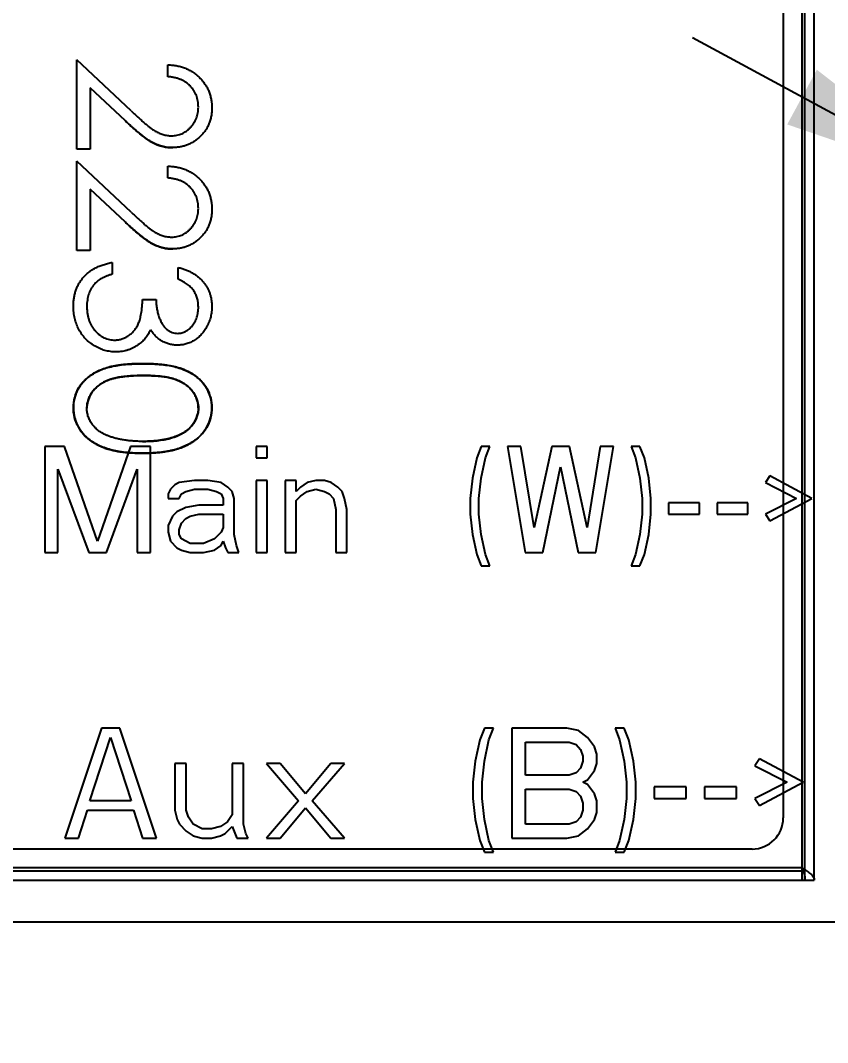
# Model space of a CAD drawing. Header units: millimetres. Extents: x 0 to 594, y 0 to 420.
# Drawn here: x 374.66 to 387.62, y 169.07 to 185.5 of the extents above; entities that cross this region are included whole.
import ezdxf

# ---------------------------------------------------------------- set-up
doc = ezdxf.new("R2010")
doc.units = ezdxf.units.MM
doc.header["$LTSCALE"] = 32.67
doc.layers.get('0').update_dxf_attribs({"linetype": 'CONTINUOUS'})
doc.styles.get("Standard").update_dxf_attribs({"font": 'txt', "width": 0.8})
doc.styles.add('TEXTSTYLE_3', font='symbol_asme.ttf')
doc.dimstyles.new('DIMSTYLE_1', dxfattribs={"dimtxt": 2.5, "dimasz": 3, "dimexe": 1.5, "dimexo": 1.2, "dimtad": 1, "dimdsep": 46, "dimtxsty": 'STANDARD', "dimblk": '_FILLED', "dimblk1": '_FILLED', "dimblk2": '_FILLED', "dimcen": 0.09, "dimazin": 2, "dimtp": 0.01, "dimtm": 0.01, "dimtfac": 1, "dimtofl": 0, "dimtmove": 0, "dimatfit": 3, "dimldrblk": '_FILLED', "dimfxl": 1, "dimtolj": 1, "dimarcsym": 0})
doc.dimstyles.new('DIMSTYLE_2', dxfattribs={"dimtxt": 2.5, "dimasz": 3, "dimexe": 1.5, "dimexo": 1.2, "dimtad": 1, "dimdsep": 46, "dimtxsty": 'STANDARD', "dimblk": '_FILLED', "dimblk1": '_FILLED', "dimblk2": '_FILLED', "dimcen": 0.09, "dimazin": 2, "dimtp": 0.01, "dimtm": 0.01, "dimtfac": 1, "dimtmove": 0, "dimatfit": 2, "dimldrblk": '_FILLED', "dimfxl": 1, "dimtolj": 1, "dimarcsym": 0})

# ---------------------------------------------------------------- blocks, each defined once
blk = doc.blocks.new('_FILLED')
at = {"color": 0, "linetype": 'BYBLOCK'}
blk.add_solid([(0, 0), (-1, 0.1667), (-1, -0.1667)], dxfattribs=at)
blk = doc.blocks.new('*D0')
at = {"color": 2, "linetype": 'CONTINUOUS'}
for p, q in [((252.741, 195.783), (252.741, 154.067)), ((391.391, 180.805), (391.391, 154.067)), ((252.741, 155.567), (322.066, 155.567)), ((391.391, 155.567), (322.066, 155.567))]:
    blk.add_line(p, q, dxfattribs=at)
at = {"color": 2, "linetype": 'CONTINUOUS', "xscale": 3, "yscale": 3, "zscale": 3, "rotation": 180}
blk.add_blockref('_FILLED', (252.741, 155.567), dxfattribs=at)
at = {"color": 2, "linetype": 'CONTINUOUS', "xscale": 3, "yscale": 3, "zscale": 3}
blk.add_blockref('_FILLED', (391.391, 155.567), dxfattribs=at)
at = {"color": 2, "linetype": 'CONTINUOUS', "insert": (320.106, 158.692), "char_height": 2.5, "width": 12, "attachment_point": 2, "line_spacing_factor": 0.9}
blk.add_mtext('138.65', dxfattribs=at)
blk = doc.blocks.new('*D1')
at = {"color": 2, "linetype": 'CONTINUOUS'}
for p, q in [((254.041, 197.083), (406.692, 197.083)), ((405.192, 197.083), (405.192, 189.544)), ((405.192, 182.005), (405.192, 189.544)), ((392.591, 182.005), (406.692, 182.005))]:
    blk.add_line(p, q, dxfattribs=at)
at = {"color": 2, "linetype": 'CONTINUOUS', "xscale": 3, "yscale": 3, "zscale": 3}
for p, rotation in [((405.192, 197.083), 90), ((405.192, 182.005), 270)]:
    blk.add_blockref('_FILLED', p, dxfattribs=dict(at, rotation=rotation))
at = {"color": 2, "linetype": 'CONTINUOUS', "insert": (402.067, 189.544), "char_height": 2.5, "width": 10, "attachment_point": 2, "rotation": 90, "line_spacing_factor": 0.9}
blk.add_mtext('15.08', dxfattribs=at)
blk = doc.blocks.new('*D2')
at = {"color": 2, "linetype": 'CONTINUOUS'}
for p, q in [((391.391, 182.005), (385.454, 185.217)), ((389.852, 182.838), (389.852, 182.838)), ((389.852, 182.838), (391.391, 182.005)), ((392.931, 181.173), (391.391, 182.005)), ((391.391, 182.005), (409.646, 172.132)), ((392.931, 181.173), (392.931, 181.173))]:
    blk.add_line(p, q, dxfattribs=at)
at = {"color": 2, "linetype": 'CONTINUOUS', "xscale": 3, "yscale": 3, "zscale": 3}
for p, rotation in [((389.852, 182.838), 331.593129541), ((392.931, 181.173), 151.593129541)]:
    blk.add_blockref('_FILLED', p, dxfattribs=dict(at, rotation=rotation))
at = {"color": 2, "linetype": 'CONTINUOUS', "insert": (403.261, 179.138), "char_height": 2.5, "width": 13.42308, "attachment_point": 1, "rotation": 331.5927, "line_spacing_factor": 0.9, "style": 'TEXTSTYLE_3'}
blk.add_mtext('⌀\\ftxt;3.5', dxfattribs=at)

msp = doc.modelspace()

# ---------------------------------------------------------------- linework, layer by layer
at = {"color": 9, "linetype": 'CONTINUOUS'}
for p, q in [((387.261, 171.68), (387.261, 192.33)), ((387.211, 192.13), (387.211, 171.88)), ((387.211, 171.88), (366.261, 171.88)), ((366.261, 171.83), (387.211, 171.83))]:
    msp.add_line(p, q, dxfattribs=at)
at = {"color": 7, "linetype": 'CONTINUOUS'}
for p, q in [((387.411, 171.68), (387.411, 192.33)), ((366.061, 171.68), (387.411, 171.68)), ((391.391, 171.005), (365.391, 171.005))]:
    msp.add_line(p, q, dxfattribs=at)
at = {"color": 6, "linetype": 'CONTINUOUS'}
for p, q in [((386.911, 191.33), (386.911, 172.68)), ((376.437, 184.043), (375.561, 184.864)), ((375.561, 183.426), (375.561, 184.864)), ((377.027, 184.593), (377.027, 184.783)), ((376.344, 183.882), (375.778, 184.411)), ((375.778, 184.411), (375.778, 183.426)), ((375.778, 183.426), (375.561, 183.426)), ((376.437, 182.415), (375.561, 183.236)), ((375.561, 181.798), (375.561, 183.236)), ((377.027, 182.965), (377.027, 183.155)), ((376.344, 182.253), (375.778, 182.783)), ((375.778, 182.783), (375.778, 181.798)), ((375.778, 181.798), (375.561, 181.798)), ((376.131, 181.608), (376.131, 181.418)), ((377.19, 181.337), (377.19, 181.527)), ((376.62, 181.011), (376.837, 181.011)), ((386.411, 172.18), (367.061, 172.18)), ((387.211, 171.88), (387.211, 171.68))]:
    msp.add_line(p, q, dxfattribs=at)
at = {"color": 40, "linetype": 'CONTINUOUS'}
for p, q in [((375.365, 178.648), (375.046, 178.648)), ((375.046, 178.648), (375.046, 176.948)), ((375.896, 177.129), (375.365, 178.648)), ((376.427, 178.648), (375.896, 177.129)), ((376.746, 178.648), (376.427, 178.648)), ((376.746, 176.948), (376.746, 178.648)), ((378.623, 178.648), (378.446, 178.648)), ((378.446, 178.648), (378.446, 178.467)), ((378.623, 178.467), (378.623, 178.648)), ((382.059, 178.648), (381.988, 178.467)), ((382.2, 178.648), (382.059, 178.648)), ((382.13, 178.467), (382.2, 178.648)), ((382.696, 178.648), (382.484, 178.648)), ((382.484, 178.648), (382.767, 176.948)), ((382.909, 177.346), (382.696, 178.648)), ((383.192, 178.648), (382.909, 177.346)), ((383.475, 178.648), (383.192, 178.648)), ((383.759, 177.346), (383.475, 178.648)), ((383.971, 178.648), (383.759, 177.346)), ((383.9, 176.948), (384.184, 178.648)), ((384.184, 178.648), (383.971, 178.648)), ((384.609, 178.648), (384.467, 178.648)), ((384.467, 178.648), (384.538, 178.467)), ((384.68, 178.467), (384.609, 178.648)), ((378.446, 178.467), (378.623, 178.467)), ((381.988, 178.467), (381.917, 178.141)), ((382.059, 178.141), (382.13, 178.467)), ((384.538, 178.467), (384.609, 178.141)), ((384.75, 178.141), (384.68, 178.467)), ((375.259, 178.286), (375.755, 176.948)), ((375.259, 176.948), (375.259, 178.286)), ((376.038, 176.948), (376.534, 178.286)), ((376.534, 178.286), (376.534, 176.948)), ((383.05, 176.948), (383.334, 178.322)), ((383.334, 178.322), (383.617, 176.948)), ((377.455, 178.105), (377.207, 178.069)), ((377.667, 178.105), (377.455, 178.105)), ((377.88, 178.069), (377.667, 178.105)), ((378.623, 178.105), (378.446, 178.105)), ((378.446, 178.105), (378.446, 176.948)), ((378.623, 176.948), (378.623, 178.105)), ((379.084, 178.105), (378.907, 178.105)), ((378.907, 178.105), (378.907, 176.948)), ((379.084, 177.924), (379.084, 178.105)), ((379.402, 178.105), (379.261, 178.069)), ((379.544, 178.105), (379.402, 178.105)), ((379.65, 178.069), (379.544, 178.105)), ((381.917, 178.141), (381.882, 177.816)), ((382.023, 177.816), (382.059, 178.141)), ((384.609, 178.141), (384.644, 177.816)), ((384.786, 177.816), (384.75, 178.141)), ((386.698, 178.178), (386.627, 178.069)), ((387.371, 177.816), (386.698, 178.178)), ((377.065, 177.961), (377.03, 177.888)), ((377.136, 178.033), (377.065, 177.961)), ((377.207, 178.069), (377.136, 178.033)), ((377.242, 177.888), (377.313, 177.924)), ((377.313, 177.924), (377.455, 177.961)), ((377.455, 177.961), (377.667, 177.961)), ((377.667, 177.961), (377.809, 177.924)), ((377.809, 177.924), (377.88, 177.888)), ((377.986, 177.997), (377.88, 178.069)), ((378.057, 177.924), (377.986, 177.997)), ((378.092, 177.816), (378.057, 177.924)), ((379.155, 177.997), (379.084, 177.924)), ((379.261, 178.069), (379.155, 177.997)), ((379.155, 177.852), (379.261, 177.924)), ((379.261, 177.924), (379.402, 177.961)), ((379.402, 177.961), (379.544, 177.924)), ((379.544, 177.924), (379.615, 177.888)), ((379.757, 177.997), (379.65, 178.069)), ((379.827, 177.924), (379.757, 177.997)), ((379.863, 177.816), (379.827, 177.924)), ((386.627, 178.069), (387.123, 177.816)), ((377.03, 177.888), (377.03, 177.816)), ((377.03, 177.816), (377.207, 177.816)), ((377.207, 177.816), (377.242, 177.888)), ((377.88, 177.888), (377.915, 177.816)), ((377.915, 177.816), (377.915, 177.707)), ((378.092, 177.237), (378.092, 177.816)), ((379.084, 177.78), (379.155, 177.852)), ((379.084, 176.948), (379.084, 177.78)), ((379.615, 177.888), (379.686, 177.816)), ((379.686, 177.816), (379.721, 177.635)), ((379.898, 177.635), (379.863, 177.816)), ((381.882, 177.816), (381.882, 177.563)), ((382.023, 177.563), (382.023, 177.816)), ((384.644, 177.816), (384.644, 177.563)), ((384.786, 177.563), (384.786, 177.816)), ((385.565, 177.744), (385.069, 177.744)), ((385.069, 177.744), (385.069, 177.563)), ((385.565, 177.563), (385.565, 177.744)), ((386.344, 177.744), (385.848, 177.744)), ((385.848, 177.744), (385.848, 177.563)), ((386.344, 177.563), (386.344, 177.744)), ((387.123, 177.816), (386.627, 177.563)), ((386.698, 177.454), (387.371, 177.816)), ((377.171, 177.599), (377.1, 177.527)), ((377.313, 177.671), (377.171, 177.599)), ((377.525, 177.707), (377.313, 177.671)), ((377.915, 177.707), (377.525, 177.707)), ((379.721, 177.635), (379.721, 176.948)), ((379.898, 176.948), (379.898, 177.635)), ((377.1, 177.527), (377.03, 177.382)), ((377.207, 177.31), (377.242, 177.418)), ((377.242, 177.418), (377.313, 177.49)), ((377.313, 177.49), (377.384, 177.527)), ((377.384, 177.527), (377.525, 177.563)), ((377.525, 177.563), (377.915, 177.563)), ((377.915, 177.563), (377.915, 177.346)), ((381.882, 177.563), (381.917, 177.237)), ((382.059, 177.237), (382.023, 177.563)), ((384.644, 177.563), (384.609, 177.237)), ((384.75, 177.237), (384.786, 177.563)), ((385.069, 177.563), (385.565, 177.563)), ((385.848, 177.563), (386.344, 177.563)), ((386.627, 177.563), (386.698, 177.454)), ((377.03, 177.382), (377.03, 177.273)), ((377.03, 177.273), (377.065, 177.129)), ((377.207, 177.237), (377.207, 177.31)), ((377.88, 177.273), (377.773, 177.165)), ((377.915, 177.346), (377.88, 177.273)), ((377.065, 177.129), (377.171, 177.02)), ((377.242, 177.165), (377.207, 177.237)), ((377.384, 177.093), (377.242, 177.165)), ((377.596, 177.093), (377.384, 177.093)), ((377.773, 177.165), (377.596, 177.093)), ((377.88, 177.056), (377.915, 177.129)), ((377.915, 177.129), (377.95, 177.02)), ((378.127, 177.056), (378.092, 177.237)), ((381.917, 177.237), (381.988, 176.912)), ((382.13, 176.912), (382.059, 177.237)), ((384.609, 177.237), (384.538, 176.912)), ((384.68, 176.912), (384.75, 177.237)), ((375.046, 176.948), (375.259, 176.948)), ((375.755, 176.948), (376.038, 176.948)), ((376.534, 176.948), (376.746, 176.948)), ((377.171, 177.02), (377.242, 176.984)), ((377.242, 176.984), (377.384, 176.948)), ((377.384, 176.948), (377.596, 176.948)), ((377.596, 176.948), (377.773, 176.984)), ((377.773, 176.984), (377.88, 177.056)), ((377.95, 177.02), (377.986, 176.948)), ((377.986, 176.948), (378.163, 176.948)), ((378.163, 176.948), (378.127, 177.056)), ((378.446, 176.948), (378.623, 176.948)), ((378.907, 176.948), (379.084, 176.948)), ((379.721, 176.948), (379.898, 176.948)), ((382.767, 176.948), (383.05, 176.948)), ((383.617, 176.948), (383.9, 176.948)), ((381.988, 176.912), (382.059, 176.731)), ((382.2, 176.731), (382.13, 176.912)), ((384.538, 176.912), (384.467, 176.731)), ((384.609, 176.731), (384.68, 176.912)), ((382.059, 176.731), (382.2, 176.731)), ((384.467, 176.731), (384.609, 176.731)), ((375.957, 174.121), (375.368, 172.353)), ((375.773, 172.955), (376.104, 173.971)), ((376.252, 174.121), (375.957, 174.121)), ((376.104, 173.971), (376.436, 172.955)), ((376.841, 172.353), (376.252, 174.121)), ((382.11, 174.121), (382.036, 173.933)), ((382.257, 174.121), (382.11, 174.121)), ((382.183, 173.933), (382.257, 174.121)), ((383.436, 174.121), (382.552, 174.121)), ((382.552, 174.121), (382.552, 172.353)), ((383.62, 174.083), (383.436, 174.121)), ((383.767, 173.971), (383.62, 174.083)), ((383.878, 173.82), (383.767, 173.971)), ((384.357, 174.121), (384.21, 174.121)), ((384.21, 174.121), (384.283, 173.933)), ((384.431, 173.933), (384.357, 174.121)), ((382.036, 173.933), (381.962, 173.594)), ((382.11, 173.594), (382.183, 173.933)), ((382.773, 173.895), (383.473, 173.895)), ((382.773, 173.369), (382.773, 173.895)), ((383.473, 173.895), (383.583, 173.858)), ((383.583, 173.858), (383.657, 173.782)), ((383.915, 173.707), (383.878, 173.82)), ((384.283, 173.933), (384.357, 173.594)), ((384.504, 173.594), (384.431, 173.933)), ((383.657, 173.782), (383.694, 173.67)), ((383.694, 173.67), (383.694, 173.594)), ((383.915, 173.557), (383.915, 173.707)), ((377.32, 173.557), (377.136, 173.557)), ((377.136, 173.557), (377.136, 172.804)), ((377.32, 172.804), (377.32, 173.557)), ((378.241, 173.557), (378.057, 173.557)), ((378.057, 173.557), (378.057, 172.729)), ((378.241, 172.578), (378.241, 173.557)), ((378.831, 173.557), (378.61, 173.557)), ((378.61, 173.557), (379.125, 172.955)), ((379.236, 173.068), (378.831, 173.557)), ((379.641, 173.557), (379.236, 173.068)), ((379.346, 172.955), (379.862, 173.557)), ((379.862, 173.557), (379.641, 173.557)), ((381.962, 173.594), (381.925, 173.256)), ((382.073, 173.256), (382.11, 173.594)), ((383.657, 173.481), (383.583, 173.406)), ((383.694, 173.594), (383.657, 173.481)), ((383.878, 173.444), (383.915, 173.557)), ((384.357, 173.594), (384.394, 173.256)), ((384.541, 173.256), (384.504, 173.594)), ((386.531, 173.632), (386.457, 173.519)), ((386.457, 173.519), (386.973, 173.256)), ((387.231, 173.256), (386.531, 173.632)), ((383.473, 173.369), (382.773, 173.369)), ((383.583, 173.406), (383.473, 173.369)), ((383.767, 173.293), (383.878, 173.444)), ((381.925, 173.256), (381.925, 172.992)), ((382.073, 172.992), (382.073, 173.256)), ((382.773, 173.143), (383.473, 173.143)), ((382.773, 172.578), (382.773, 173.143)), ((383.473, 173.143), (383.583, 173.105)), ((383.694, 173.256), (383.767, 173.293)), ((383.767, 173.218), (383.694, 173.256)), ((383.878, 173.068), (383.767, 173.218)), ((384.394, 173.256), (384.394, 172.992)), ((384.541, 172.992), (384.541, 173.256)), ((385.352, 173.18), (384.836, 173.18)), ((384.836, 173.18), (384.836, 172.992)), ((385.352, 172.992), (385.352, 173.18)), ((386.162, 173.18), (385.646, 173.18)), ((385.646, 173.18), (385.646, 172.992)), ((386.162, 172.992), (386.162, 173.18)), ((386.973, 173.256), (386.457, 172.992)), ((386.531, 172.879), (387.231, 173.256)), ((381.925, 172.992), (381.962, 172.654)), ((382.11, 172.654), (382.073, 172.992)), ((383.583, 173.105), (383.657, 173.03)), ((383.657, 173.03), (383.694, 172.917)), ((383.915, 172.955), (383.878, 173.068)), ((384.394, 172.992), (384.357, 172.654)), ((384.504, 172.654), (384.541, 172.992)), ((384.836, 172.992), (385.352, 172.992)), ((385.646, 172.992), (386.162, 172.992)), ((386.457, 172.992), (386.531, 172.879)), ((376.436, 172.955), (375.773, 172.955)), ((379.125, 172.955), (378.61, 172.353)), ((378.831, 172.353), (379.236, 172.842)), ((379.236, 172.842), (379.641, 172.353)), ((379.862, 172.353), (379.346, 172.955)), ((383.694, 172.917), (383.694, 172.804)), ((383.915, 172.767), (383.915, 172.955)), ((375.589, 172.353), (375.736, 172.804)), ((375.736, 172.804), (376.473, 172.804)), ((376.473, 172.804), (376.62, 172.353)), ((377.136, 172.804), (377.173, 172.654)), ((377.173, 172.654), (377.21, 172.578)), ((377.357, 172.691), (377.32, 172.804)), ((377.431, 172.578), (377.357, 172.691)), ((378.057, 172.729), (377.983, 172.616)), ((381.962, 172.654), (382.036, 172.315)), ((382.183, 172.315), (382.11, 172.654)), ((383.657, 172.691), (383.583, 172.616)), ((383.694, 172.804), (383.657, 172.691)), ((383.767, 172.503), (383.878, 172.654)), ((383.878, 172.654), (383.915, 172.767)), ((384.357, 172.654), (384.283, 172.315)), ((384.431, 172.315), (384.504, 172.654)), ((377.21, 172.578), (377.32, 172.466)), ((377.578, 172.503), (377.431, 172.578)), ((377.725, 172.503), (377.578, 172.503)), ((377.873, 172.541), (377.725, 172.503)), ((377.983, 172.616), (377.873, 172.541)), ((377.946, 172.428), (378.057, 172.541)), ((378.057, 172.541), (378.131, 172.353)), ((378.278, 172.428), (378.241, 172.578)), ((383.473, 172.578), (382.773, 172.578)), ((383.583, 172.616), (383.473, 172.578)), ((383.62, 172.39), (383.767, 172.503)), ((375.368, 172.353), (375.589, 172.353)), ((376.62, 172.353), (376.841, 172.353)), ((377.32, 172.466), (377.431, 172.39)), ((377.431, 172.39), (377.578, 172.353)), ((377.578, 172.353), (377.725, 172.353)), ((377.725, 172.353), (377.873, 172.39)), ((377.873, 172.39), (377.946, 172.428)), ((378.131, 172.353), (378.315, 172.353)), ((378.315, 172.353), (378.278, 172.428)), ((378.61, 172.353), (378.831, 172.353)), ((379.641, 172.353), (379.862, 172.353)), ((382.552, 172.353), (383.436, 172.353)), ((383.436, 172.353), (383.62, 172.39)), ((382.036, 172.315), (382.11, 172.127)), ((382.257, 172.127), (382.183, 172.315)), ((384.283, 172.315), (384.21, 172.127)), ((384.357, 172.127), (384.431, 172.315)), ((382.11, 172.127), (382.257, 172.127)), ((384.21, 172.127), (384.357, 172.127))]:
    msp.add_line(p, q, dxfattribs=at)
at = {"color": 6, "linetype": 'CONTINUOUS'}
msp.add_arc((386.411, 172.68), 0.5, 270, 0, dxfattribs=at)
for points, knots in [([(377.027, 184.783), (377.052, 184.782), (377.101, 184.779), (377.174, 184.768), (377.243, 184.752), (377.308, 184.729), (377.37, 184.7), (377.429, 184.666), (377.484, 184.625), (377.534, 184.579), (377.581, 184.529), (377.621, 184.475), (377.656, 184.418), (377.684, 184.359), (377.705, 184.296), (377.721, 184.231), (377.731, 184.163), (377.732, 184.116), (377.732, 184.093)], [0, 0, 0, 0, 0.068791, 0.135103, 0.198979, 0.261904, 0.323495, 0.385195, 0.446969, 0.509765, 0.572251, 0.633405, 0.693251, 0.752583, 0.812579, 0.873275, 0.93555, 1, 1, 1, 1]), ([(377.515, 184.102), (377.515, 184.119), (377.514, 184.151), (377.508, 184.199), (377.498, 184.245), (377.484, 184.288), (377.466, 184.33), (377.444, 184.369), (377.417, 184.406), (377.387, 184.44), (377.354, 184.472), (377.317, 184.501), (377.276, 184.525), (377.233, 184.546), (377.186, 184.564), (377.136, 184.577), (377.082, 184.588), (377.046, 184.591), (377.027, 184.593)], [0, 0, 0, 0, 0.064439, 0.126547, 0.186887, 0.245878, 0.304041, 0.362191, 0.420976, 0.48066, 0.5406, 0.600689, 0.661936, 0.724443, 0.789038, 0.856314, 0.926352, 1, 1, 1, 1]), ([(376.437, 184.043), (376.458, 184.023), (376.498, 183.985), (376.557, 183.931), (376.611, 183.882), (376.661, 183.838), (376.707, 183.801), (376.749, 183.768), (376.787, 183.741), (376.831, 183.712), (376.884, 183.685), (376.95, 183.66), (377.017, 183.646), (377.063, 183.644), (377.086, 183.643)], [0, 0, 0, 0, 0.110803, 0.212829, 0.306101, 0.390647, 0.466924, 0.534481, 0.593587, 0.644557, 0.7362, 0.825024, 0.911986, 1, 1, 1, 1]), ([(377.086, 183.643), (377.101, 183.644), (377.129, 183.644), (377.171, 183.651), (377.211, 183.661), (377.25, 183.676), (377.287, 183.695), (377.323, 183.718), (377.357, 183.745), (377.389, 183.776), (377.418, 183.81), (377.444, 183.846), (377.466, 183.884), (377.484, 183.924), (377.498, 183.966), (377.508, 184.01), (377.514, 184.055), (377.515, 184.087), (377.515, 184.102)], [0, 0, 0, 0, 0.061965, 0.122122, 0.180988, 0.239933, 0.299906, 0.359989, 0.421776, 0.486576, 0.551535, 0.615018, 0.677259, 0.73973, 0.80305, 0.866495, 0.931973, 1, 1, 1, 1]), ([(377.732, 184.093), (377.732, 184.069), (377.731, 184.024), (377.722, 183.957), (377.707, 183.894), (377.687, 183.834), (377.66, 183.778), (377.627, 183.725), (377.59, 183.675), (377.545, 183.63), (377.498, 183.588), (377.448, 183.552), (377.396, 183.522), (377.341, 183.496), (377.285, 183.477), (377.226, 183.463), (377.165, 183.455), (377.124, 183.454), (377.103, 183.453)], [0, 0, 0, 0, 0.069475, 0.136517, 0.200789, 0.26383, 0.325735, 0.387291, 0.449509, 0.512968, 0.576275, 0.63758, 0.697903, 0.757172, 0.816599, 0.876653, 0.93729, 1, 1, 1, 1]), ([(377.027, 183.155), (377.052, 183.154), (377.101, 183.151), (377.174, 183.14), (377.243, 183.123), (377.308, 183.1), (377.37, 183.072), (377.429, 183.037), (377.484, 182.997), (377.534, 182.951), (377.581, 182.901), (377.621, 182.847), (377.656, 182.79), (377.684, 182.731), (377.705, 182.668), (377.721, 182.603), (377.731, 182.535), (377.732, 182.488), (377.732, 182.464)], [0, 0, 0, 0, 0.068791, 0.135103, 0.198979, 0.261904, 0.323495, 0.385195, 0.446969, 0.509765, 0.572251, 0.633405, 0.693251, 0.752583, 0.812579, 0.873275, 0.93555, 1, 1, 1, 1]), ([(377.515, 182.474), (377.515, 182.491), (377.514, 182.523), (377.508, 182.571), (377.498, 182.617), (377.484, 182.66), (377.466, 182.701), (377.444, 182.741), (377.417, 182.778), (377.387, 182.812), (377.354, 182.844), (377.317, 182.872), (377.276, 182.897), (377.233, 182.918), (377.186, 182.936), (377.136, 182.949), (377.082, 182.959), (377.046, 182.963), (377.027, 182.965)], [0, 0, 0, 0, 0.064439, 0.126547, 0.186887, 0.245878, 0.304041, 0.362191, 0.420976, 0.48066, 0.5406, 0.600689, 0.661936, 0.724443, 0.789038, 0.856314, 0.926352, 1, 1, 1, 1]), ([(376.437, 182.415), (376.458, 182.395), (376.498, 182.357), (376.557, 182.303), (376.611, 182.254), (376.661, 182.21), (376.707, 182.173), (376.749, 182.14), (376.787, 182.113), (376.831, 182.084), (376.884, 182.056), (376.95, 182.032), (377.017, 182.018), (377.063, 182.016), (377.086, 182.015)], [0, 0, 0, 0, 0.110803, 0.212829, 0.306101, 0.390647, 0.466924, 0.534481, 0.593587, 0.644557, 0.7362, 0.825024, 0.911986, 1, 1, 1, 1]), ([(377.086, 182.015), (377.101, 182.015), (377.129, 182.016), (377.171, 182.023), (377.211, 182.033), (377.25, 182.047), (377.287, 182.067), (377.323, 182.09), (377.357, 182.117), (377.389, 182.148), (377.418, 182.182), (377.444, 182.218), (377.466, 182.256), (377.484, 182.296), (377.498, 182.338), (377.508, 182.382), (377.514, 182.427), (377.515, 182.458), (377.515, 182.474)], [0, 0, 0, 0, 0.061965, 0.122122, 0.180988, 0.239933, 0.299906, 0.359989, 0.421776, 0.486576, 0.551535, 0.615018, 0.677259, 0.73973, 0.80305, 0.866495, 0.931973, 1, 1, 1, 1]), ([(377.732, 182.464), (377.732, 182.441), (377.731, 182.396), (377.722, 182.329), (377.707, 182.266), (377.687, 182.206), (377.66, 182.149), (377.627, 182.097), (377.59, 182.046), (377.545, 182.001), (377.498, 181.96), (377.448, 181.924), (377.396, 181.894), (377.341, 181.868), (377.285, 181.849), (377.226, 181.835), (377.165, 181.827), (377.124, 181.826), (377.103, 181.825)], [0, 0, 0, 0, 0.069475, 0.136517, 0.200789, 0.26383, 0.325735, 0.387291, 0.449509, 0.512968, 0.576275, 0.63758, 0.697903, 0.757172, 0.816599, 0.876653, 0.93729, 1, 1, 1, 1]), ([(375.507, 180.902), (375.508, 180.925), (375.509, 180.969), (375.516, 181.035), (375.529, 181.097), (375.546, 181.157), (375.568, 181.213), (375.595, 181.267), (375.628, 181.318), (375.665, 181.366), (375.707, 181.411), (375.754, 181.451), (375.805, 181.488), (375.862, 181.52), (375.922, 181.549), (375.988, 181.572), (376.058, 181.593), (376.106, 181.603), (376.131, 181.608)], [0, 0, 0, 0, 0.065541, 0.128963, 0.190377, 0.250092, 0.308548, 0.366398, 0.424542, 0.48317, 0.542243, 0.601739, 0.662506, 0.724856, 0.789128, 0.856346, 0.926295, 1, 1, 1, 1]), ([(377.19, 181.527), (377.211, 181.521), (377.253, 181.511), (377.312, 181.49), (377.368, 181.467), (377.42, 181.44), (377.469, 181.41), (377.514, 181.376), (377.555, 181.339), (377.592, 181.298), (377.625, 181.255), (377.654, 181.209), (377.678, 181.162), (377.698, 181.112), (377.713, 181.061), (377.724, 181.008), (377.731, 180.953), (377.732, 180.915), (377.732, 180.896)], [0, 0, 0, 0, 0.072625, 0.141977, 0.208985, 0.273957, 0.336889, 0.398745, 0.460116, 0.520825, 0.580994, 0.640152, 0.698622, 0.757271, 0.816427, 0.876254, 0.937165, 1, 1, 1, 1]), ([(376.131, 181.418), (376.115, 181.413), (376.083, 181.403), (376.038, 181.387), (375.996, 181.368), (375.957, 181.348), (375.922, 181.327), (375.891, 181.304), (375.863, 181.279), (375.847, 181.261), (375.839, 181.252)], [0, 0, 0, 0, 0.14977, 0.291316, 0.425966, 0.55216, 0.671527, 0.786122, 0.895325, 1, 1, 1, 1]), ([(375.839, 181.252), (375.83, 181.24), (375.811, 181.217), (375.788, 181.178), (375.768, 181.138), (375.752, 181.094), (375.739, 181.049), (375.731, 181.001), (375.725, 180.95), (375.724, 180.916), (375.724, 180.899)], [0, 0, 0, 0, 0.118271, 0.236178, 0.355663, 0.475904, 0.600127, 0.728608, 0.861313, 1, 1, 1, 1]), ([(377.515, 180.894), (377.514, 180.918), (377.513, 180.965), (377.498, 181.033), (377.475, 181.096), (377.448, 181.144), (377.421, 181.18), (377.397, 181.205), (377.371, 181.23), (377.34, 181.253), (377.308, 181.276), (377.271, 181.297), (377.232, 181.318), (377.204, 181.33), (377.19, 181.337)], [0, 0, 0, 0, 0.122712, 0.239685, 0.351816, 0.463766, 0.520818, 0.579448, 0.640604, 0.705298, 0.773634, 0.844669, 0.920057, 1, 1, 1, 1]), ([(376.19, 180.17), (376.161, 180.171), (376.101, 180.173), (376.014, 180.192), (375.929, 180.222), (375.847, 180.265), (375.77, 180.317), (375.702, 180.379), (375.643, 180.45), (375.594, 180.529), (375.555, 180.614), (375.528, 180.706), (375.51, 180.802), (375.508, 180.868), (375.507, 180.902)], [0, 0, 0, 0, 0.079648, 0.158922, 0.239619, 0.322609, 0.406035, 0.487602, 0.569685, 0.653036, 0.737436, 0.822478, 0.909748, 1, 1, 1, 1]), ([(375.724, 180.899), (375.725, 180.879), (375.725, 180.84), (375.732, 180.784), (375.742, 180.73), (375.757, 180.679), (375.775, 180.632), (375.799, 180.587), (375.826, 180.546), (375.857, 180.507), (375.891, 180.473), (375.927, 180.443), (375.964, 180.417), (376.003, 180.396), (376.043, 180.38), (376.085, 180.368), (376.128, 180.361), (376.157, 180.36), (376.172, 180.36)], [0, 0, 0, 0, 0.076072, 0.148752, 0.218403, 0.28576, 0.350598, 0.414964, 0.478069, 0.541761, 0.60435, 0.664075, 0.721464, 0.777587, 0.832644, 0.887844, 0.94346, 1, 1, 1, 1]), ([(376.172, 180.36), (376.192, 180.361), (376.231, 180.362), (376.289, 180.377), (376.345, 180.4), (376.397, 180.432), (376.446, 180.472), (376.49, 180.518), (376.526, 180.571), (376.551, 180.62), (376.568, 180.664), (376.579, 180.701), (376.588, 180.742), (376.597, 180.788), (376.605, 180.838), (376.611, 180.892), (376.616, 180.95), (376.619, 180.99), (376.62, 181.011)], [0, 0, 0, 0, 0.066909, 0.133485, 0.201035, 0.271234, 0.34288, 0.413836, 0.485977, 0.56023, 0.599884, 0.644055, 0.691892, 0.744688, 0.801492, 0.862858, 0.929328, 1, 1, 1, 1]), ([(376.837, 181.011), (376.837, 180.985), (376.838, 180.933), (376.849, 180.859), (376.863, 180.787), (376.885, 180.72), (376.911, 180.659), (376.942, 180.606), (376.975, 180.562), (377.012, 180.527), (377.053, 180.501), (377.094, 180.482), (377.138, 180.47), (377.168, 180.469), (377.183, 180.468)], [0, 0, 0, 0, 0.110166, 0.215787, 0.318027, 0.417574, 0.51165, 0.596162, 0.672935, 0.74367, 0.810677, 0.874059, 0.936696, 1, 1, 1, 1]), ([(377.732, 180.896), (377.731, 180.869), (377.73, 180.814), (377.715, 180.734), (377.691, 180.656), (377.658, 180.583), (377.617, 180.514), (377.569, 180.453), (377.514, 180.401), (377.453, 180.357), (377.388, 180.322), (377.321, 180.297), (377.252, 180.281), (377.206, 180.279), (377.182, 180.278)], [0, 0, 0, 0, 0.090254, 0.17854, 0.266093, 0.354631, 0.441886, 0.525747, 0.608114, 0.690197, 0.770821, 0.848326, 0.924012, 1, 1, 1, 1]), ([(377.183, 180.468), (377.194, 180.468), (377.216, 180.469), (377.248, 180.475), (377.28, 180.485), (377.31, 180.498), (377.338, 180.515), (377.366, 180.536), (377.392, 180.561), (377.417, 180.589), (377.44, 180.62), (377.46, 180.653), (377.477, 180.688), (377.491, 180.726), (377.502, 180.765), (377.509, 180.806), (377.514, 180.849), (377.515, 180.879), (377.515, 180.894)], [0, 0, 0, 0, 0.055275, 0.109966, 0.163247, 0.218076, 0.273301, 0.330909, 0.390995, 0.454176, 0.518862, 0.583311, 0.648517, 0.715031, 0.782502, 0.852323, 0.924928, 1, 1, 1, 1]), ([(376.747, 180.525), (376.736, 180.503), (376.714, 180.458), (376.672, 180.398), (376.623, 180.342), (376.585, 180.312), (376.566, 180.296)], [0, 0, 0, 0, 0.25388, 0.503009, 0.750291, 1, 1, 1, 1]), ([(377.182, 180.278), (377.16, 180.279), (377.116, 180.28), (377.052, 180.292), (376.992, 180.312), (376.935, 180.339), (376.882, 180.374), (376.833, 180.417), (376.787, 180.467), (376.76, 180.506), (376.747, 180.525)], [0, 0, 0, 0, 0.128068, 0.250608, 0.37063, 0.490072, 0.610375, 0.734313, 0.863217, 1, 1, 1, 1]), ([(376.566, 180.296), (376.552, 180.286), (376.525, 180.266), (376.48, 180.241), (376.435, 180.218), (376.389, 180.2), (376.341, 180.187), (376.292, 180.177), (376.241, 180.171), (376.207, 180.17), (376.19, 180.17)], [0, 0, 0, 0, 0.128136, 0.254173, 0.378112, 0.501712, 0.623986, 0.747096, 0.872875, 1, 1, 1, 1]), ([(376.088, 178.812), (376.073, 178.817), (376.044, 178.828), (376.003, 178.847), (375.964, 178.867), (375.928, 178.89), (375.896, 178.915), (375.866, 178.941), (375.839, 178.969), (375.807, 179.009), (375.774, 179.061), (375.746, 179.127), (375.727, 179.195), (375.725, 179.242), (375.724, 179.266)], [0, 0, 0, 0, 0.075949, 0.148549, 0.218996, 0.286119, 0.351826, 0.416074, 0.478265, 0.540325, 0.660405, 0.774606, 0.887187, 1, 1, 1, 1]), ([(376.62, 178.731), (376.594, 178.732), (376.544, 178.732), (376.47, 178.736), (376.4, 178.742), (376.332, 178.751), (376.267, 178.762), (376.204, 178.776), (376.145, 178.792), (376.106, 178.805), (376.088, 178.812)], [0, 0, 0, 0, 0.141157, 0.277773, 0.409244, 0.535676, 0.657497, 0.775458, 0.889412, 1, 1, 1, 1]), ([(387.211, 171.88), (387.237, 171.864), (387.285, 171.834), (387.349, 171.786), (387.397, 171.737), (387.411, 171.698), (387.411, 171.68)], [0, 0, 0, 0, 0.307808, 0.590577, 0.820537, 1, 1, 1, 1]), ([(387.211, 171.88), (387.22, 171.858), (387.237, 171.815), (387.256, 171.748), (387.261, 171.703), (387.261, 171.68)], [0, 0, 0, 0, 0.343128, 0.67718, 1, 1, 1, 1])]:
    msp.add_open_spline(points, degree=3, knots=knots, dxfattribs=at)
at = {"color": 2, "linetype": 'CONTINUOUS'}
for points, knots in [([(376.344, 183.882), (376.353, 183.873), (376.371, 183.856), (376.398, 183.831), (376.417, 183.814), (376.426, 183.805)], [0, 0, 0, 0, 0.335425, 0.668841, 1, 1, 1, 1]), ([(376.344, 183.882), (376.365, 183.861), (376.407, 183.822), (376.469, 183.766), (376.527, 183.716), (376.582, 183.671), (376.633, 183.631), (376.681, 183.596), (376.725, 183.566), (376.779, 183.533), (376.846, 183.501), (376.929, 183.474), (377.015, 183.456), (377.074, 183.454), (377.103, 183.453)], [0, 0, 0, 0, 0.09953, 0.192079, 0.277712, 0.357454, 0.429648, 0.495771, 0.555538, 0.608657, 0.707578, 0.804328, 0.901298, 1, 1, 1, 1]), ([(376.426, 183.805), (376.417, 183.814), (376.398, 183.831), (376.371, 183.856), (376.353, 183.873), (376.344, 183.882)], [0, 0, 0, 0, 0.331156, 0.664572, 1, 1, 1, 1]), ([(376.426, 183.805), (376.484, 183.752), (376.594, 183.659), (376.763, 183.533), (376.934, 183.468), (377.052, 183.45), (377.103, 183.453)], [0, 0, 0, 0, 0.302392, 0.553228, 0.802226, 1, 1, 1, 1]), ([(377.103, 183.453), (377.047, 183.451), (376.925, 183.468), (376.753, 183.541), (376.588, 183.663), (376.481, 183.754), (376.426, 183.805)], [0, 0, 0, 0, 0.216895, 0.46234, 0.709611, 1, 1, 1, 1]), ([(376.344, 182.253), (376.353, 182.245), (376.371, 182.228), (376.398, 182.202), (376.417, 182.186), (376.426, 182.177)], [0, 0, 0, 0, 0.335425, 0.668841, 1, 1, 1, 1]), ([(376.344, 182.253), (376.365, 182.233), (376.407, 182.194), (376.469, 182.138), (376.527, 182.088), (376.582, 182.043), (376.633, 182.003), (376.681, 181.968), (376.725, 181.938), (376.779, 181.905), (376.846, 181.873), (376.929, 181.845), (377.015, 181.828), (377.074, 181.826), (377.103, 181.825)], [0, 0, 0, 0, 0.09953, 0.192079, 0.277712, 0.357454, 0.429648, 0.495771, 0.555538, 0.608657, 0.707578, 0.804328, 0.901298, 1, 1, 1, 1]), ([(376.426, 182.177), (376.417, 182.186), (376.398, 182.202), (376.371, 182.228), (376.353, 182.245), (376.344, 182.253)], [0, 0, 0, 0, 0.331156, 0.664572, 1, 1, 1, 1]), ([(376.426, 182.177), (376.484, 182.124), (376.594, 182.031), (376.763, 181.905), (376.934, 181.84), (377.052, 181.822), (377.103, 181.825)], [0, 0, 0, 0, 0.302392, 0.553228, 0.802226, 1, 1, 1, 1]), ([(377.103, 181.825), (377.047, 181.823), (376.925, 181.84), (376.753, 181.913), (376.588, 182.035), (376.481, 182.126), (376.426, 182.177)], [0, 0, 0, 0, 0.216895, 0.46234, 0.709611, 1, 1, 1, 1]), ([(376.46, 179.976), (376.372, 179.972), (376.214, 179.958), (375.993, 179.904), (375.813, 179.82), (375.672, 179.706), (375.575, 179.571), (375.519, 179.425), (375.506, 179.322), (375.507, 179.272)], [0, 0, 0, 0, 0.200143, 0.360223, 0.513307, 0.647387, 0.767462, 0.886742, 1, 1, 1, 1]), ([(376.619, 179.98), (376.585, 179.98), (376.52, 179.979), (376.424, 179.975), (376.335, 179.968), (376.251, 179.958), (376.173, 179.945), (376.1, 179.93), (376.033, 179.911), (375.972, 179.89), (375.916, 179.866), (375.863, 179.84), (375.814, 179.812), (375.769, 179.781), (375.727, 179.748), (375.689, 179.713), (375.654, 179.676), (375.623, 179.637), (375.596, 179.595), (375.572, 179.553), (375.552, 179.509), (375.536, 179.464), (375.523, 179.418), (375.514, 179.37), (375.508, 179.322), (375.507, 179.289), (375.507, 179.272)], [0, 0, 0, 0, 0.068113, 0.132564, 0.193427, 0.250218, 0.303569, 0.353576, 0.400235, 0.443586, 0.484619, 0.524292, 0.56238, 0.599049, 0.63494, 0.669782, 0.704009, 0.737842, 0.771098, 0.803896, 0.836415, 0.868639, 0.900715, 0.933378, 0.966213, 1, 1, 1, 1]), ([(375.507, 179.272), (375.507, 179.328), (375.522, 179.441), (375.588, 179.597), (375.699, 179.733), (375.85, 179.841), (376.038, 179.919), (376.263, 179.964), (376.424, 179.975), (376.513, 179.978)], [0, 0, 0, 0, 0.122206, 0.246112, 0.365062, 0.499726, 0.648523, 0.805358, 1, 1, 1, 1]), ([(376.619, 179.98), (376.601, 179.98), (376.565, 179.979), (376.512, 179.978), (376.477, 179.977), (376.46, 179.976)], [0, 0, 0, 0, 0.338276, 0.671799, 1, 1, 1, 1]), ([(376.513, 179.978), (376.525, 179.979), (376.548, 179.979), (376.583, 179.979), (376.607, 179.98), (376.619, 179.98)], [0, 0, 0, 0, 0.330383, 0.663855, 1, 1, 1, 1]), ([(376.712, 179.979), (376.701, 179.979), (376.681, 179.979), (376.65, 179.98), (376.629, 179.98), (376.619, 179.98)], [0, 0, 0, 0, 0.330987, 0.664429, 1, 1, 1, 1]), ([(377.732, 179.272), (377.732, 179.289), (377.731, 179.322), (377.726, 179.37), (377.716, 179.418), (377.703, 179.464), (377.687, 179.51), (377.666, 179.554), (377.642, 179.596), (377.614, 179.638), (377.583, 179.678), (377.549, 179.716), (377.51, 179.75), (377.468, 179.783), (377.423, 179.813), (377.375, 179.842), (377.322, 179.868), (377.266, 179.891), (377.206, 179.912), (377.139, 179.93), (377.067, 179.946), (376.989, 179.958), (376.905, 179.968), (376.815, 179.975), (376.719, 179.979), (376.653, 179.98), (376.619, 179.98)], [0, 0, 0, 0, 0.033742, 0.066533, 0.099153, 0.13154, 0.164087, 0.196563, 0.229707, 0.263315, 0.297504, 0.331686, 0.366482, 0.4021, 0.438958, 0.476748, 0.515985, 0.556589, 0.599519, 0.645765, 0.695487, 0.748721, 0.805687, 0.866754, 0.931405, 1, 1, 1, 1]), ([(376.619, 179.98), (376.629, 179.98), (376.65, 179.98), (376.681, 179.979), (376.701, 179.979), (376.712, 179.979)], [0, 0, 0, 0, 0.335567, 0.669009, 1, 1, 1, 1]), ([(377.732, 179.272), (377.732, 179.329), (377.717, 179.445), (377.647, 179.603), (377.533, 179.74), (377.378, 179.848), (377.188, 179.924), (376.961, 179.966), (376.8, 179.976), (376.712, 179.979)], [0, 0, 0, 0, 0.123583, 0.248669, 0.368335, 0.504279, 0.652033, 0.808039, 1, 1, 1, 1]), ([(376.712, 179.979), (376.805, 179.976), (376.972, 179.966), (377.207, 179.919), (377.4, 179.836), (377.552, 179.721), (377.658, 179.583), (377.719, 179.431), (377.733, 179.324), (377.732, 179.272)], [0, 0, 0, 0, 0.200909, 0.361903, 0.515949, 0.650102, 0.769302, 0.88811, 1, 1, 1, 1]), ([(376.533, 179.789), (376.461, 179.787), (376.332, 179.78), (376.148, 179.748), (375.993, 179.69), (375.87, 179.603), (375.784, 179.495), (375.735, 179.381), (375.723, 179.302), (375.724, 179.266)], [0, 0, 0, 0, 0.199065, 0.362377, 0.519439, 0.656707, 0.779812, 0.898283, 1, 1, 1, 1]), ([(375.724, 179.266), (375.725, 179.289), (375.728, 179.336), (375.746, 179.404), (375.775, 179.471), (375.809, 179.524), (375.841, 179.565), (375.868, 179.594), (375.899, 179.62), (375.931, 179.645), (375.967, 179.668), (376.005, 179.689), (376.046, 179.708), (376.09, 179.726), (376.138, 179.741), (376.191, 179.754), (376.25, 179.765), (376.313, 179.774), (376.382, 179.781), (376.457, 179.786), (376.537, 179.79), (376.591, 179.79), (376.62, 179.79)], [0, 0, 0, 0, 0.060034, 0.120278, 0.182348, 0.247919, 0.281641, 0.315701, 0.350322, 0.385703, 0.421819, 0.459196, 0.497866, 0.538301, 0.58121, 0.628183, 0.679403, 0.734699, 0.794074, 0.858416, 0.927049, 1, 1, 1, 1]), ([(376.62, 179.79), (376.61, 179.79), (376.59, 179.79), (376.561, 179.789), (376.542, 179.789), (376.533, 179.789)], [0, 0, 0, 0, 0.336035, 0.669506, 1, 1, 1, 1]), ([(377.515, 179.266), (377.514, 179.289), (377.512, 179.336), (377.494, 179.405), (377.464, 179.472), (377.431, 179.524), (377.399, 179.565), (377.372, 179.593), (377.342, 179.62), (377.309, 179.645), (377.273, 179.668), (377.235, 179.689), (377.194, 179.708), (377.15, 179.725), (377.102, 179.741), (377.049, 179.754), (376.991, 179.765), (376.927, 179.774), (376.858, 179.781), (376.783, 179.786), (376.703, 179.79), (376.648, 179.79), (376.62, 179.79)], [0, 0, 0, 0, 0.060387, 0.120883, 0.182755, 0.247811, 0.281299, 0.315088, 0.349702, 0.384857, 0.420966, 0.458511, 0.497175, 0.537602, 0.580503, 0.627468, 0.678388, 0.733983, 0.793747, 0.857714, 0.926698, 1, 1, 1, 1]), ([(376.62, 179.79), (376.629, 179.79), (376.649, 179.79), (376.678, 179.789), (376.697, 179.789), (376.707, 179.789)], [0, 0, 0, 0, 0.336044, 0.669516, 1, 1, 1, 1]), ([(376.707, 179.789), (376.779, 179.787), (376.909, 179.78), (377.094, 179.748), (377.249, 179.689), (377.372, 179.601), (377.457, 179.493), (377.505, 179.38), (377.517, 179.301), (377.515, 179.266)], [0, 0, 0, 0, 0.200206, 0.36447, 0.52211, 0.659461, 0.782577, 0.900944, 1, 1, 1, 1]), ([(376.526, 178.543), (376.432, 178.546), (376.263, 178.558), (376.028, 178.614), (375.837, 178.7), (375.686, 178.818), (375.581, 178.959), (375.52, 179.112), (375.506, 179.22), (375.507, 179.272)], [0, 0, 0, 0, 0.201525, 0.362042, 0.515627, 0.64972, 0.769279, 0.888324, 1, 1, 1, 1]), ([(375.507, 179.272), (375.507, 179.217), (375.522, 179.103), (375.588, 178.946), (375.698, 178.806), (375.851, 178.693), (376.041, 178.609), (376.271, 178.558), (376.435, 178.546), (376.526, 178.543)], [0, 0, 0, 0, 0.119222, 0.242758, 0.361974, 0.497513, 0.647257, 0.804671, 1, 1, 1, 1]), ([(375.507, 179.272), (375.507, 179.255), (375.508, 179.222), (375.514, 179.172), (375.523, 179.124), (375.537, 179.076), (375.554, 179.03), (375.574, 178.985), (375.599, 178.942), (375.627, 178.899), (375.659, 178.858), (375.694, 178.82), (375.733, 178.783), (375.776, 178.749), (375.823, 178.717), (375.873, 178.688), (375.927, 178.661), (375.984, 178.636), (376.046, 178.613), (376.113, 178.595), (376.185, 178.578), (376.262, 178.564), (376.344, 178.554), (376.431, 178.547), (376.523, 178.543), (376.586, 178.542), (376.619, 178.541)], [0, 0, 0, 0, 0.033824, 0.067298, 0.10028, 0.133019, 0.165736, 0.198792, 0.232372, 0.266409, 0.301016, 0.336196, 0.371972, 0.408574, 0.446394, 0.485225, 0.525372, 0.567224, 0.611081, 0.65775, 0.70702, 0.759235, 0.814484, 0.873227, 0.934937, 1, 1, 1, 1]), ([(376.619, 178.541), (376.651, 178.542), (376.715, 178.543), (376.807, 178.547), (376.895, 178.554), (376.977, 178.565), (377.055, 178.578), (377.127, 178.595), (377.194, 178.615), (377.256, 178.637), (377.314, 178.663), (377.368, 178.69), (377.418, 178.72), (377.465, 178.751), (377.508, 178.785), (377.547, 178.822), (377.582, 178.86), (377.614, 178.901), (377.642, 178.942), (377.666, 178.986), (377.687, 179.031), (377.703, 179.077), (377.716, 179.124), (377.726, 179.172), (377.731, 179.222), (377.732, 179.255), (377.732, 179.272)], [0, 0, 0, 0, 0.065278, 0.127205, 0.186168, 0.241675, 0.294115, 0.343609, 0.390387, 0.434463, 0.476646, 0.517002, 0.555936, 0.593716, 0.630057, 0.665601, 0.700745, 0.734917, 0.768681, 0.802087, 0.834849, 0.867433, 0.900138, 0.932806, 0.966212, 1, 1, 1, 1]), ([(377.515, 179.266), (377.514, 179.243), (377.512, 179.196), (377.494, 179.128), (377.464, 179.062), (377.431, 179.009), (377.398, 178.969), (377.37, 178.94), (377.339, 178.912), (377.304, 178.887), (377.266, 178.863), (377.224, 178.841), (377.179, 178.821), (377.131, 178.802), (377.079, 178.786), (377.024, 178.77), (376.965, 178.759), (376.903, 178.748), (376.837, 178.741), (376.768, 178.735), (376.695, 178.732), (376.645, 178.732), (376.62, 178.731)], [0, 0, 0, 0, 0.059689, 0.119507, 0.181075, 0.246162, 0.279894, 0.314468, 0.350403, 0.387474, 0.426147, 0.466624, 0.508745, 0.553328, 0.600058, 0.649177, 0.700552, 0.754894, 0.811825, 0.871514, 0.934319, 1, 1, 1, 1]), ([(376.712, 178.543), (376.806, 178.546), (376.975, 178.559), (377.21, 178.613), (377.401, 178.701), (377.552, 178.817), (377.657, 178.955), (377.719, 179.109), (377.733, 179.218), (377.732, 179.272)], [0, 0, 0, 0, 0.201656, 0.36199, 0.514987, 0.649095, 0.766125, 0.884732, 1, 1, 1, 1]), ([(377.732, 179.272), (377.733, 179.217), (377.718, 179.104), (377.653, 178.948), (377.545, 178.809), (377.393, 178.696), (377.204, 178.611), (376.972, 178.558), (376.805, 178.546), (376.712, 178.543)], [0, 0, 0, 0, 0.118917, 0.240597, 0.358389, 0.492169, 0.642307, 0.800652, 1, 1, 1, 1]), ([(376.765, 178.735), (376.842, 178.741), (376.979, 178.755), (377.172, 178.811), (377.326, 178.892), (377.438, 179.009), (377.501, 179.135), (377.517, 179.225), (377.515, 179.266)], [0, 0, 0, 0, 0.22716, 0.408007, 0.589398, 0.73494, 0.880491, 1, 1, 1, 1]), ([(377.515, 179.266), (377.517, 179.231), (377.505, 179.154), (377.458, 179.044), (377.38, 178.941), (377.267, 178.857), (377.126, 178.796), (376.956, 178.753), (376.833, 178.74), (376.765, 178.735)], [0, 0, 0, 0, 0.104094, 0.225149, 0.348113, 0.482711, 0.636753, 0.798495, 1, 1, 1, 1]), ([(376.62, 178.731), (376.636, 178.732), (376.669, 178.732), (376.717, 178.733), (376.749, 178.735), (376.765, 178.735)], [0, 0, 0, 0, 0.338354, 0.671958, 1, 1, 1, 1]), ([(376.526, 178.543), (376.536, 178.543), (376.557, 178.542), (376.588, 178.542), (376.608, 178.542), (376.619, 178.541)], [0, 0, 0, 0, 0.331125, 0.664558, 1, 1, 1, 1]), ([(376.619, 178.541), (376.608, 178.542), (376.588, 178.542), (376.557, 178.542), (376.536, 178.543), (376.526, 178.543)], [0, 0, 0, 0, 0.335439, 0.668872, 1, 1, 1, 1]), ([(376.712, 178.543), (376.702, 178.543), (376.681, 178.542), (376.65, 178.542), (376.629, 178.542), (376.619, 178.541)], [0, 0, 0, 0, 0.331112, 0.664545, 1, 1, 1, 1])]:
    msp.add_open_spline(points, degree=3, knots=knots, dxfattribs=at)

# ---------------------------------------------------------------- dimensions: what is measured, and where the dimension line sits
dim = msp.add_linear_dim(base=(391.391, 155.567), p1=(252.741, 196.983), p2=(391.391, 182.005), dimstyle='DIMSTYLE_1', dxfattribs=at)
dim.commit()
dim.dimension.update_dxf_attribs({"geometry": '*D0', "text_midpoint": (320.419, 155.567), "dimtype": 160})
dim = msp.add_linear_dim(base=(405.192, 182.005), p1=(252.841, 197.083), p2=(391.391, 182.005), angle=270, dimstyle='DIMSTYLE_1', dxfattribs=at)
dim.commit()
dim.dimension.update_dxf_attribs({"geometry": '*D1', "text_midpoint": (405.192, 189.857), "dimtype": 160})
dim = msp.add_diameter_dim_2p(p1=(389.852, 182.838), p2=(392.931, 181.173), text='⌀<>', dimstyle='DIMSTYLE_2', override={"dimpost": '<>'}, dxfattribs=at)
dim.commit()
dim.dimension.update_dxf_attribs({"geometry": '*D2', "text_midpoint": (406.602, 175.91), "dimtype": 163})

doc.saveas('drawing.dxf')
